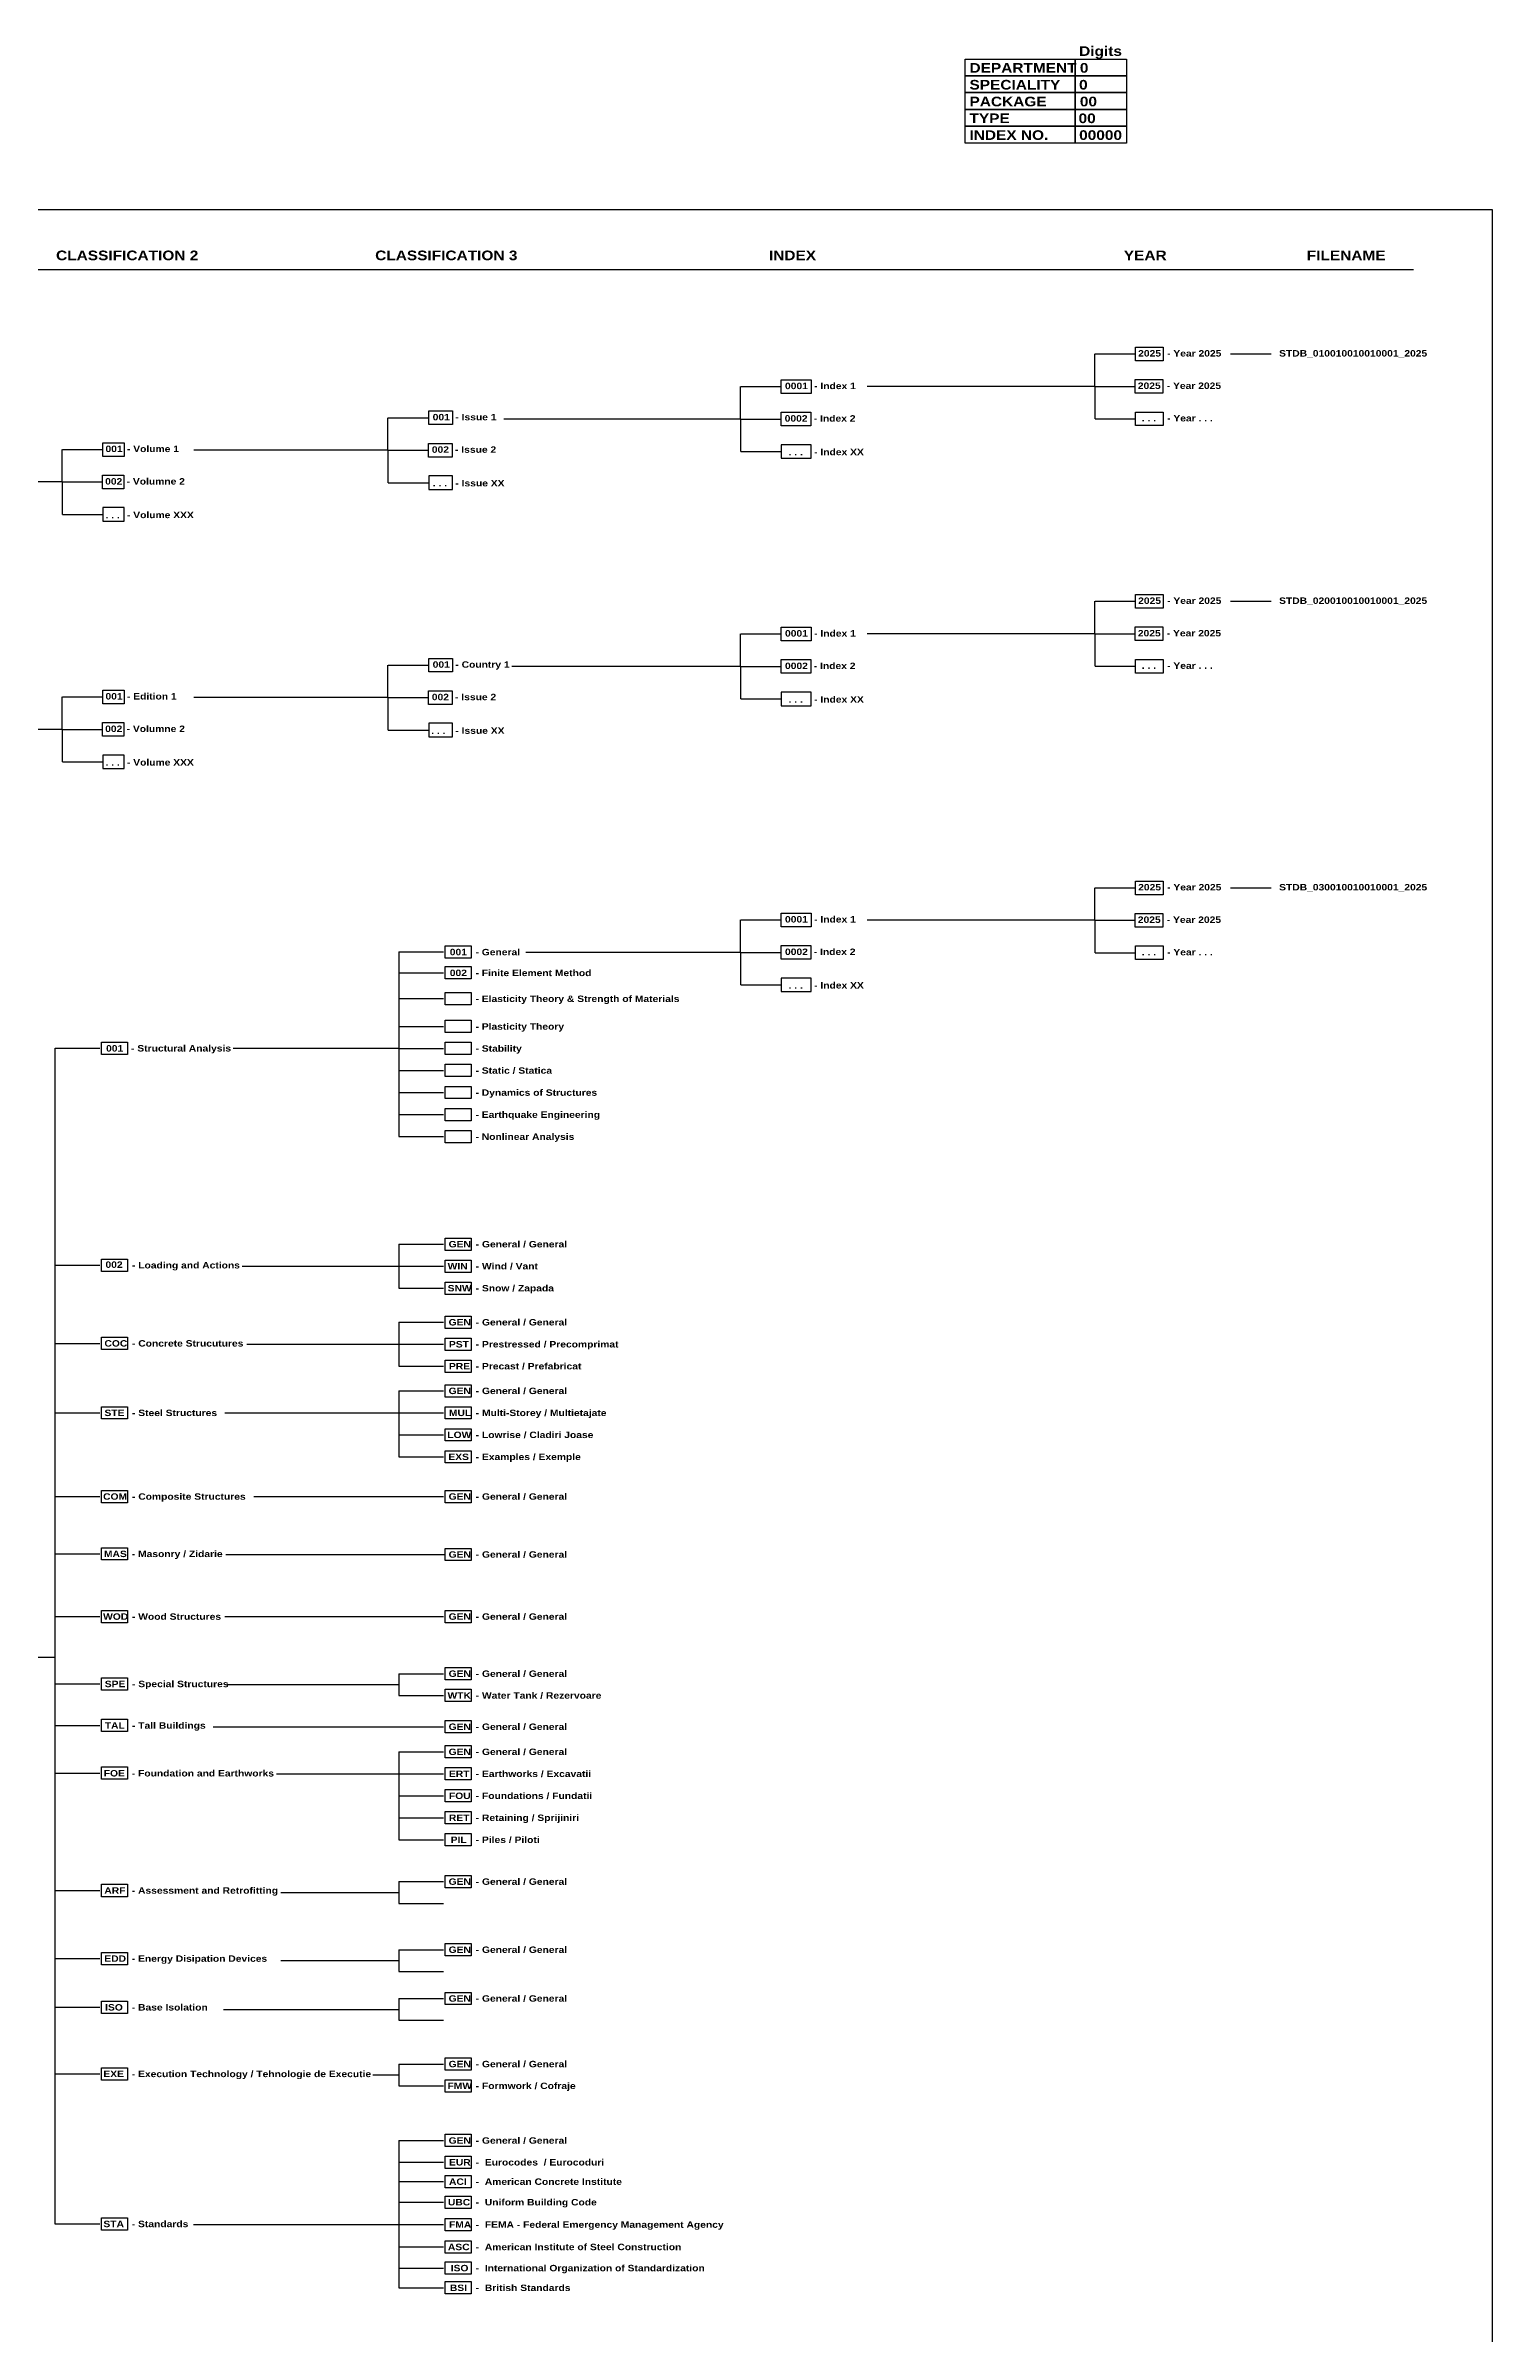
# Model space of a CAD drawing. Header units: metres. Extents: x 670 to 1407, y -2770 to -142.
# Drawn here: x 830.6 to 1055.6, y -498.4 to -142.5 of the extents above; entities that cross this region are included whole.
import ezdxf

# ---------------------------------------------------------------- set-up
doc = ezdxf.new("R2010")
doc.units = ezdxf.units.M
doc.styles.add('Arial Black', font='ariblk.ttf')

msp = doc.modelspace()

# ---------------------------------------------------------------- linework, layer by layer
at = {"color": 8}
for p, q in [((885.53, -283.4), (892.47, -283.4)), ((885.53, -283.4), (885.53, -286.64)), ((885.53, -286.64), (892.47, -286.64)), ((885.53, -286.64), (885.53, -290.66)), ((885.53, -290.66), (892.47, -290.66)), ((885.53, -290.66), (885.53, -294.97)), ((885.53, -294.97), (892.47, -294.97)), ((885.53, -294.97), (885.53, -298.39)), ((832.03, -298.38), (832.03, -481.22)), ((885.53, -298.38), (885.53, -301.81)), ((885.53, -298.39), (892.47, -298.39)), ((885.53, -301.82), (892.47, -301.82)), ((885.53, -301.82), (885.53, -305.25)), ((885.53, -305.25), (892.47, -305.25)), ((885.53, -305.25), (885.53, -308.68)), ((885.53, -308.68), (892.47, -308.68)), ((885.53, -308.68), (885.53, -312.12)), ((885.53, -312.12), (892.47, -312.12)), ((885.53, -328.85), (885.53, -335.69)), ((885.53, -340.99), (885.53, -347.82)), ((885.53, -351.66), (885.53, -355.08)), ((885.53, -355.08), (885.53, -358.5)), ((885.53, -358.5), (885.53, -361.91)), ((832.03, -377.01), (839.03, -377.01)), ((885.53, -395.64), (885.53, -399.03)), ((885.53, -407.79), (885.53, -418.05)), ((832.08, -411.11), (839.03, -411.11)), ((885.53, -411.21), (885.53, -421.46)), ((832.03, -429.36), (839.03, -429.36)), ((885.53, -427.98), (885.53, -431.37)), ((832.03, -439.95), (839.03, -439.95)), ((885.53, -438.57), (885.53, -441.96)), ((832.03, -447.53), (839.03, -447.53)), ((885.53, -446.15), (885.53, -449.54)), ((832.03, -457.89), (839.03, -457.89)), ((885.53, -456.35), (885.53, -459.74)), ((832.03, -481.22), (839.03, -481.22))]:
    msp.add_line(p, q, dxfattribs=at)
for p, q in [((892.72, -282.45), (896.76, -282.45)), ((892.72, -284.36), (892.72, -282.45)), ((896.76, -284.36), (892.72, -284.36)), ((896.76, -282.45), (896.76, -284.36)), ((892.72, -285.68), (896.76, -285.68)), ((892.72, -287.6), (892.72, -285.68)), ((896.76, -287.6), (892.72, -287.6)), ((896.76, -285.68), (896.76, -287.6)), ((892.72, -289.71), (896.76, -289.71)), ((892.72, -291.62), (892.72, -289.71)), ((896.76, -291.62), (892.72, -291.62)), ((896.76, -289.71), (896.76, -291.62)), ((892.72, -294.02), (896.76, -294.02)), ((892.72, -295.93), (892.72, -294.02)), ((896.76, -294.02), (896.76, -295.93)), ((896.76, -295.93), (892.72, -295.93)), ((892.72, -297.43), (896.76, -297.43)), ((892.72, -299.35), (892.72, -297.43)), ((896.76, -297.43), (896.76, -299.35)), ((896.76, -299.35), (892.72, -299.35)), ((892.72, -300.87), (896.76, -300.87)), ((892.72, -302.78), (892.72, -300.87)), ((896.76, -300.87), (896.76, -302.78)), ((896.76, -302.78), (892.72, -302.78)), ((892.72, -304.3), (896.76, -304.3)), ((892.72, -306.21), (892.72, -304.3)), ((896.76, -304.3), (896.76, -306.21)), ((896.76, -306.21), (892.72, -306.21)), ((892.72, -307.73), (896.76, -307.73)), ((892.72, -309.64), (892.72, -307.73)), ((896.76, -307.73), (896.76, -309.64)), ((896.76, -309.64), (892.72, -309.64)), ((892.72, -311.16), (896.76, -311.16)), ((892.72, -313.07), (892.72, -311.16)), ((896.76, -313.07), (892.72, -313.07)), ((896.76, -311.16), (896.76, -313.07)), ((839.28, -376.05), (843.31, -376.05)), ((839.28, -377.96), (839.28, -376.05)), ((843.31, -376.05), (843.31, -377.96)), ((843.31, -377.96), (839.28, -377.96)), ((839.28, -410.15), (843.31, -410.15)), ((839.28, -412.07), (839.28, -410.15)), ((843.31, -412.07), (839.28, -412.07)), ((843.31, -410.15), (843.31, -412.07)), ((839.28, -428.4), (843.31, -428.4)), ((839.28, -430.32), (839.28, -428.4)), ((843.31, -430.32), (839.28, -430.32)), ((843.31, -428.4), (843.31, -430.32)), ((839.28, -438.99), (843.31, -438.99)), ((839.28, -440.9), (839.28, -438.99)), ((843.31, -440.9), (839.28, -440.9)), ((843.31, -438.99), (843.31, -440.9)), ((839.28, -446.57), (843.31, -446.57)), ((839.28, -448.49), (839.28, -446.57)), ((843.31, -446.57), (843.31, -448.49)), ((843.31, -448.49), (839.28, -448.49)), ((839.28, -456.94), (843.31, -456.94)), ((839.28, -458.85), (839.28, -456.94)), ((843.31, -458.85), (839.28, -458.85)), ((843.31, -456.94), (843.31, -458.85)), ((839.28, -480.27), (843.31, -480.27)), ((839.28, -482.18), (839.28, -480.27)), ((843.31, -480.27), (843.31, -482.18)), ((843.31, -482.18), (839.28, -482.18))]:
    msp.add_line(p, q)
for points in [[(973.58, -144.53), (990.69, -144.53), (990.69, -147.15), (973.58, -147.15)], [(990.69, -144.53), (998.69, -144.53), (998.69, -147.15), (990.69, -147.15)], [(973.58, -147.15), (990.69, -147.15), (990.69, -149.76), (973.58, -149.76)], [(990.69, -147.15), (998.69, -147.15), (998.69, -149.76), (990.69, -149.76)], [(973.58, -149.76), (990.69, -149.76), (990.69, -152.37), (973.58, -152.37)], [(973.58, -152.37), (990.69, -152.37), (990.69, -154.99), (973.58, -154.99)], [(990.69, -149.76), (998.69, -149.76), (998.69, -152.37), (990.69, -152.37)], [(990.69, -152.37), (998.69, -152.37), (998.69, -154.99), (990.69, -154.99)], [(973.58, -154.99), (990.69, -154.99), (990.69, -157.6), (973.58, -157.6)], [(990.69, -154.99), (998.69, -154.99), (998.69, -157.6), (990.69, -157.6)], [(669.88, -167.92), (1055.55, -167.92), (1055.55, -769.12), (669.88, -769.12)], [(1000.09, -189.33), (1004.38, -189.33), (1004.38, -191.45), (1000.09, -191.45)], [(945, -194.41), (949.64, -194.41), (949.64, -196.53), (945, -196.53)], [(1000.04, -194.38), (1004.33, -194.38), (1004.33, -196.5), (1000.04, -196.5)], [(890.17, -199.26), (893.85, -199.26), (893.85, -201.38), (890.17, -201.38)], [(944.95, -199.46), (949.59, -199.46), (949.59, -201.57), (944.95, -201.57)], [(1000.09, -199.43), (1004.38, -199.43), (1004.38, -201.55), (1000.09, -201.55)], [(839.5, -204.2), (842.78, -204.2), (842.78, -206.32), (839.5, -206.32)], [(890.12, -204.31), (893.8, -204.31), (893.8, -206.43), (890.12, -206.43)], [(945, -206.62), (949.64, -206.62), (949.64, -204.51), (945, -204.51)], [(839.45, -209.25), (842.73, -209.25), (842.73, -211.36), (839.45, -211.36)], [(890.17, -211.47), (893.85, -211.47), (893.85, -209.36), (890.17, -209.36)], [(839.5, -216.41), (842.78, -216.41), (842.78, -214.3), (839.5, -214.3)], [(1000.09, -227.81), (1004.38, -227.81), (1004.38, -229.93), (1000.09, -229.93)], [(945, -232.89), (949.64, -232.89), (949.64, -235), (945, -235)], [(1000.04, -232.86), (1004.33, -232.86), (1004.33, -234.98), (1000.04, -234.98)], [(890.17, -237.74), (893.85, -237.74), (893.85, -239.86), (890.17, -239.86)], [(890.17, -237.74), (893.85, -237.74), (893.85, -239.86), (890.17, -239.86)], [(944.95, -237.94), (949.59, -237.94), (949.59, -240.05), (944.95, -240.05)], [(1000.09, -237.91), (1004.38, -237.91), (1004.38, -240.02), (1000.09, -240.02)], [(839.5, -242.68), (842.78, -242.68), (842.78, -244.79), (839.5, -244.79)], [(890.12, -242.79), (893.8, -242.79), (893.8, -244.9), (890.12, -244.9)], [(945, -245.1), (949.64, -245.1), (949.64, -242.98), (945, -242.98)], [(839.45, -247.73), (842.73, -247.73), (842.73, -249.84), (839.45, -249.84)], [(890.17, -249.95), (893.85, -249.95), (893.85, -247.84), (890.17, -247.84)], [(839.5, -254.89), (842.78, -254.89), (842.78, -252.78), (839.5, -252.78)], [(1000.09, -272.37), (1004.38, -272.37), (1004.38, -274.49), (1000.09, -274.49)], [(945, -277.35), (949.64, -277.35), (949.64, -279.47), (945, -279.47)], [(1000.04, -277.42), (1004.33, -277.42), (1004.33, -279.53), (1000.04, -279.53)], [(944.95, -282.4), (949.59, -282.4), (949.59, -284.52), (944.95, -284.52)], [(1000.09, -282.47), (1004.38, -282.47), (1004.38, -284.58), (1000.09, -284.58)], [(945, -289.57), (949.64, -289.57), (949.64, -287.45), (945, -287.45)], [(839.28, -297.42), (843.31, -297.42), (843.31, -299.34), (839.28, -299.34)], [(892.72, -327.9), (896.76, -327.9), (896.76, -329.81), (892.72, -329.81)], [(839.28, -331.16), (843.31, -331.16), (843.31, -333.08), (839.28, -333.08)], [(892.72, -331.31), (896.76, -331.31), (896.76, -333.23), (892.72, -333.23)], [(892.72, -334.73), (896.76, -334.73), (896.76, -336.65), (892.72, -336.65)], [(892.72, -340.03), (896.76, -340.03), (896.76, -341.94), (892.72, -341.94)], [(839.28, -343.31), (843.31, -343.31), (843.31, -345.22), (839.28, -345.22)], [(892.72, -343.45), (896.76, -343.45), (896.76, -345.36), (892.72, -345.36)], [(892.72, -346.87), (896.76, -346.87), (896.76, -348.78), (892.72, -348.78)], [(892.72, -350.7), (896.76, -350.7), (896.76, -352.62), (892.72, -352.62)], [(839.28, -354.12), (843.31, -354.12), (843.31, -356.03), (839.28, -356.03)], [(892.72, -354.12), (896.76, -354.12), (896.76, -356.03), (892.72, -356.03)], [(892.72, -357.54), (896.76, -357.54), (896.76, -359.45), (892.72, -359.45)], [(892.72, -360.96), (896.76, -360.96), (896.76, -362.87), (892.72, -362.87)], [(839.28, -367.14), (843.31, -367.14), (843.31, -369.05), (839.28, -369.05)], [(892.72, -367.14), (896.76, -367.14), (896.76, -369.05), (892.72, -369.05)], [(892.72, -376.15), (896.76, -376.15), (896.76, -378.06), (892.72, -378.06)], [(839.28, -385.81), (843.31, -385.81), (843.31, -387.72), (839.28, -387.72)], [(892.72, -385.81), (896.76, -385.81), (896.76, -387.72), (892.72, -387.72)], [(892.72, -394.68), (896.76, -394.68), (896.76, -396.59), (892.72, -396.59)], [(839.28, -396.28), (843.31, -396.28), (843.31, -398.19), (839.28, -398.19)], [(892.72, -398.07), (896.76, -398.07), (896.76, -399.98), (892.72, -399.98)], [(839.28, -402.74), (843.31, -402.74), (843.31, -404.65), (839.28, -404.65)], [(892.72, -402.93), (896.76, -402.93), (896.76, -404.84), (892.72, -404.84)], [(892.72, -406.83), (896.76, -406.83), (896.76, -408.75), (892.72, -408.75)], [(892.72, -410.25), (896.76, -410.25), (896.76, -412.17), (892.72, -412.17)], [(892.72, -413.67), (896.76, -413.67), (896.76, -415.58), (892.72, -415.58)], [(892.72, -417.09), (896.76, -417.09), (896.76, -419), (892.72, -419)], [(892.72, -420.51), (896.76, -420.51), (896.76, -422.42), (892.72, -422.42)], [(892.72, -427.03), (896.76, -427.03), (896.76, -428.94), (892.72, -428.94)], [(892.72, -437.61), (896.76, -437.61), (896.76, -439.53), (892.72, -439.53)], [(892.72, -445.2), (896.76, -445.2), (896.76, -447.11), (892.72, -447.11)], [(892.72, -455.4), (896.76, -455.4), (896.76, -457.31), (892.72, -457.31)], [(892.72, -458.79), (896.76, -458.79), (896.76, -460.7), (892.72, -460.7)], [(892.72, -467.28), (896.76, -467.28), (896.76, -469.19), (892.72, -469.19)], [(892.72, -470.67), (896.76, -470.67), (896.76, -472.58), (892.72, -472.58)], [(892.72, -473.68), (896.76, -473.68), (896.76, -475.6), (892.72, -475.6)], [(892.72, -476.89), (896.76, -476.89), (896.76, -478.8), (892.72, -478.8)], [(892.72, -480.36), (896.76, -480.36), (896.76, -482.28), (892.72, -482.28)], [(892.72, -483.84), (896.76, -483.84), (896.76, -485.75), (892.72, -485.75)], [(892.72, -487.12), (896.76, -487.12), (896.76, -489.03), (892.72, -489.03)], [(892.72, -490.19), (896.76, -490.19), (896.76, -492.1), (892.72, -492.1)]]:
    msp.add_lwpolyline(points, close=True)
for points in [[(677.49, -177.25), (1043.3, -177.25)], [(993.73, -195.44), (993.73, -190.39)], [(993.78, -190.39), (1000.09, -190.39)], [(1014.84, -190.39), (1021.15, -190.39)], [(938.65, -200.52), (938.65, -195.47)], [(938.7, -195.47), (945, -195.47)], [(993.73, -195.44), (958.35, -195.44)], [(993.73, -195.44), (1000.04, -195.44)], [(993.73, -195.44), (993.73, -200.49)], [(883.81, -205.37), (883.81, -200.32)], [(883.86, -200.32), (890.17, -200.32)], [(938.65, -200.52), (901.84, -200.52)], [(938.65, -200.52), (944.95, -200.52)], [(938.65, -200.52), (938.65, -205.56)], [(993.78, -200.49), (1000.09, -200.49)], [(833.15, -210.31), (833.15, -205.26)], [(833.2, -205.26), (839.5, -205.26)], [(883.81, -205.37), (853.65, -205.37)], [(883.81, -205.37), (890.12, -205.37)], [(883.81, -205.37), (883.81, -210.42)], [(938.7, -205.56), (945, -205.56)], [(833.15, -210.31), (795.94, -210.31)], [(833.15, -210.31), (839.45, -210.31)], [(833.15, -210.31), (833.15, -215.36)], [(883.86, -210.42), (890.17, -210.42)], [(833.2, -215.36), (839.5, -215.36)], [(993.73, -233.92), (993.73, -228.87)], [(993.78, -228.87), (1000.09, -228.87)], [(1014.84, -228.87), (1021.15, -228.87)], [(938.65, -238.99), (938.65, -233.95)], [(938.7, -233.95), (945, -233.95)], [(993.73, -233.92), (958.35, -233.92)], [(993.73, -233.92), (1000.04, -233.92)], [(993.73, -233.92), (993.73, -238.97)], [(883.81, -243.85), (883.81, -238.8)], [(883.86, -238.8), (890.17, -238.8)], [(938.65, -238.99), (903.08, -238.99)], [(938.65, -238.99), (944.95, -238.99)], [(938.65, -238.99), (938.65, -244.04)], [(993.78, -238.97), (1000.09, -238.97)], [(833.15, -248.79), (833.15, -243.74)], [(833.2, -243.74), (839.5, -243.74)], [(883.81, -243.85), (853.65, -243.85)], [(883.81, -243.85), (890.12, -243.85)], [(883.81, -243.85), (883.81, -248.89)], [(938.7, -244.04), (945, -244.04)], [(833.15, -248.79), (798.49, -248.79)], [(833.15, -248.79), (839.45, -248.79)], [(833.15, -248.79), (833.15, -253.83)], [(883.86, -248.89), (890.17, -248.89)], [(833.2, -253.83), (839.5, -253.83)], [(993.73, -278.48), (993.73, -273.43)], [(993.78, -273.43), (1000.09, -273.43)], [(1014.84, -273.43), (1021.15, -273.43)], [(938.65, -283.46), (938.65, -278.41)], [(938.7, -278.41), (945, -278.41)], [(993.73, -278.48), (958.35, -278.48)], [(993.73, -278.48), (1000.04, -278.48)], [(993.73, -278.48), (993.73, -283.52)], [(938.65, -283.46), (905.28, -283.46)], [(938.65, -283.46), (944.95, -283.46)], [(938.65, -283.46), (938.65, -288.51)], [(993.78, -283.52), (1000.09, -283.52)], [(938.7, -288.51), (945, -288.51)], [(832.08, -298.38), (839.03, -298.38)], [(859.75, -298.38), (885.53, -298.38)], [(885.53, -328.85), (892.47, -328.85)], [(832.08, -332.12), (839.03, -332.12)], [(861.17, -332.27), (885.53, -332.27)], [(885.53, -332.27), (892.47, -332.27)], [(885.53, -335.69), (892.47, -335.69)], [(885.53, -340.99), (892.47, -340.99)], [(832.08, -344.27), (839.03, -344.27)], [(861.86, -344.41), (885.53, -344.41)], [(885.53, -344.41), (892.47, -344.41)], [(885.53, -347.82), (892.47, -347.82)], [(885.53, -351.66), (892.47, -351.66)], [(832.08, -355.08), (839.03, -355.08)], [(858.47, -355.08), (885.53, -355.08)], [(885.53, -355.08), (892.47, -355.08)], [(885.53, -358.5), (892.47, -358.5)], [(885.53, -361.91), (892.47, -361.91)], [(832.08, -368.09), (839.03, -368.09)], [(862.98, -368.09), (892.47, -368.09)], [(858.59, -377.1), (892.72, -377.1)], [(832.08, -386.76), (839.03, -386.76)], [(858.45, -386.76), (892.47, -386.76)], [(832.08, -393.15), (782.03, -393.15)], [(832.08, -397.24), (839.03, -397.24)], [(858.79, -397.33), (885.53, -397.33)], [(885.53, -395.64), (892.47, -395.64)], [(885.53, -399.03), (892.47, -399.03)], [(832.08, -403.69), (839.03, -403.69)], [(856.65, -403.89), (892.47, -403.89)], [(885.53, -407.79), (892.47, -407.79)], [(866.52, -411.21), (885.53, -411.21)], [(885.53, -411.21), (892.47, -411.21)], [(885.53, -414.63), (892.47, -414.63)], [(885.53, -418.05), (892.47, -418.05)], [(885.53, -421.46), (892.47, -421.46)], [(867.16, -429.68), (885.53, -429.68)], [(885.53, -427.98), (892.47, -427.98)], [(885.53, -431.37), (892.47, -431.37)], [(867.16, -440.26), (885.53, -440.26)], [(885.53, -438.57), (892.47, -438.57)], [(885.53, -441.96), (892.47, -441.96)], [(858.23, -447.85), (885.53, -447.85)], [(885.53, -446.15), (892.47, -446.15)], [(885.53, -449.54), (892.47, -449.54)], [(881.46, -458.05), (885.53, -458.05)], [(885.53, -456.35), (892.47, -456.35)], [(885.53, -459.74), (892.47, -459.74)], [(885.53, -468.24), (892.47, -468.24)], [(885.53, -468.24), (885.53, -471.63)], [(885.53, -471.63), (892.47, -471.63)], [(885.53, -471.63), (885.53, -474.64)], [(885.53, -474.64), (892.47, -474.64)], [(885.53, -474.64), (885.53, -477.84)], [(885.53, -477.84), (892.47, -477.84)], [(885.53, -477.84), (885.53, -481.32)], [(853.61, -481.32), (885.53, -481.32)], [(885.53, -481.32), (892.47, -481.32)], [(885.53, -481.32), (885.53, -484.8)], [(885.53, -484.8), (892.47, -484.8)], [(885.53, -484.8), (885.53, -488.08)], [(885.53, -488.08), (892.47, -488.08)], [(885.53, -488.08), (885.53, -491.15)], [(885.53, -491.15), (892.47, -491.15)]]:
    msp.add_lwpolyline(points, dxfattribs=at)

# ---------------------------------------------------------------- texts
at = {"style": 'Arial Black'}
for s, p in [('- General ', (897.44, -283.92)), ('- Finite Element Method ', (897.44, -287.16)), ('- Elasticity Theory & Strength of Materials ', (897.44, -291.18)), ('- Plasticity Theory ', (897.44, -295.49)), ('- Stability ', (897.44, -298.91)), ('- Static / Statica', (897.44, -302.34)), ('- Dynamics of Structures', (897.44, -305.77)), ('- Earthquake Engineering', (897.44, -309.2)), ('- Nonlinear Analysis', (897.44, -312.63)), ('MAS', (839.66, -377.51)), ('- Masonry / Zidarie', (843.99, -377.51)), ('FOE', (839.63, -411.63)), ('- Foundation and Earthworks', (843.99, -411.63)), ('ARF', (839.72, -429.86)), ('- Assessment and Retrofitting ', (843.99, -429.86)), ('EDD', (839.72, -440.45)), ('- Energy Disipation Devices ', (843.99, -440.45)), ('ISO', (839.84, -448.03)), ('- Base Isolation ', (843.99, -448.03)), ('EXE', (839.57, -458.39)), ('- Execution Technology / Tehnologie de Executie', (843.99, -458.39)), ('STA', (839.58, -481.72)), ('- Standards', (843.99, -481.72))]:
    msp.add_text(s, height=1, dxfattribs=at).set_placement(p)
for s, width, heights, insert, char_height, attachment_point in [('DEPARTMENT', 16.4359, [0], (974.26, -145.16), 1.5, 1), ('Digits', 2.965, [0], (991.31, -142.55), 1.5, 1), ('0', 2.965, [0], (991.42, -145.16), 1.5, 1), ('SPECIALITY', 16.4359, [0], (974.26, -147.78), 1.5, 1), ('0', 2.965, [0], (991.3, -147.78), 1.5, 1), ('TYPE', 16.4359, [0], (974.26, -153), 1.5, 1), ('PACKAGE', 16.4359, [0], (974.26, -150.39), 1.5, 1), ('00', 2.965, [0], (991.22, -153), 1.5, 1), ('00', 2.965, [0], (991.42, -150.39), 1.5, 1), ('INDEX NO.', 16.4359, [0], (974.26, -155.61), 1.5, 1), ('00000', 2.965, [0], (991.31, -155.61), 1.5, 1), ('CLASSIFICATION 2', 39.8116, [0], (832.22, -174.32), 1.5, 1), ('CLASSIFICATION 3', 32.3155, [0], (881.84, -174.32), 1.5, 1), ('INDEX', 32.5802, [0], (943.07, -174.32), 1.5, 1), ('YEAR', 32.5802, [0], (998.26, -174.32), 1.5, 1), ('FILENAME', 32.5802, [0], (1026.71, -174.32), 1.5, 1), ('2025  ', 39.803, [0], (1000.49, -189.8), 1, 1), ('- Year 2025', 39.803, [0], (1004.99, -189.8), 1, 1), ('STDB_010010010010001_2025', 39.803, [0], (1022.41, -189.8), 1, 1), ('0001  ', 39.803, [0], (945.57, -194.87), 1, 1), ('- Index 1', 39.803, [0], (950.1, -194.87), 1, 1), ('2025  ', 39.803, [0], (1000.44, -194.84), 1, 1), ('- Year 2025', 39.803, [0], (1004.94, -194.84), 1, 1), ('001  ', 39.803, [0], (890.78, -199.72), 1, 1), ('- Issue 1', 39.803, [0], (894.31, -199.72), 1, 1), ('0002  ', 39.803, [0], (945.52, -199.92), 1, 1), ('- Index 2', 42.8797, [0], (950.05, -199.92), 1, 1), ('. . .  ', 39.803, [0], (1001.05, -199.89), 1, 1), ('- Year . . .', 39.803, [0], (1004.99, -199.89), 1, 1), ('001  ', 39.803, [0], (839.9, -204.66), 1, 1), ('- Volume 1', 39.803, [0], (843.24, -204.66), 1, 1), ('002  ', 39.803, [0], (890.65, -204.77), 1, 1), ('- Issue 2', 39.803, [0], (894.26, -204.77), 1, 1), ('. . .  ', 39.803, [0], (946.13, -206.16), 1, 7), ('- Index XX', 39.803, [0], (950.1, -206.16), 1, 7), ('002  ', 39.803, [0], (839.85, -209.71), 1, 1), ('- Volumne 2', 42.8797, [0], (843.19, -209.71), 1, 1), ('. . .  ', 39.803, [0], (890.8, -211.01), 1, 7), ('- Issue XX', 39.803, [0], (894.31, -211.01), 1, 7), ('. . .  ', 39.803, [0], (839.9, -215.95), 1, 7), ('- Volume XXX', 39.803, [0], (843.24, -215.95), 1, 7), ('2025  ', 39.803, [0], (1000.49, -228.27), 1, 1), ('- Year 2025', 39.803, [0], (1004.99, -228.27), 1, 1), ('STDB_020010010010001_2025', 39.803, [0], (1022.41, -228.27), 1, 1), ('0001  ', 39.803, [0], (945.57, -233.35), 1, 1), ('- Index 1', 39.803, [0], (950.1, -233.35), 1, 1), ('2025  ', 39.803, [0], (1000.44, -233.32), 1, 1), ('- Year 2025', 39.803, [0], (1004.94, -233.32), 1, 1), ('001  ', 39.803, [0], (890.78, -238.2), 1, 1), ('- Country 1', 39.803, [0], (894.31, -238.2), 1, 1), ('0002  ', 39.803, [0], (945.57, -238.4), 1, 1), ('- Index 2', 42.8797, [0], (950.05, -238.4), 1, 1), ('- Year . . .', 39.803, [0], (1004.99, -238.37), 1, 1), ('. . .  ', 39.803, [0], (1001.05, -238.37), 1, 1), ('001  ', 39.803, [0], (839.9, -243.14), 1, 1), ('- Edition 1', 39.803, [0], (843.24, -243.14), 1, 1), ('002  ', 39.803, [0], (890.65, -243.25), 1, 1), ('- Issue 2', 39.803, [0], (894.26, -243.25), 1, 1), ('. . .  ', 39.803, [0], (946.13, -244.64), 1, 7), ('- Index XX', 39.803, [0], (950.1, -244.64), 1, 7), ('002  ', 39.803, [0], (839.85, -248.19), 1, 1), ('- Volumne 2', 42.8797, [0], (843.19, -248.19), 1, 1), ('- Issue XX', 39.803, [0], (894.31, -249.49), 1, 7), ('. . .  ', 39.803, [0], (890.56, -249.49), 1, 7), ('. . .  ', 39.803, [0], (839.9, -254.43), 1, 7), ('- Volume XXX', 39.803, [0], (843.24, -254.43), 1, 7), ('2025  ', 39.803, [0], (1000.49, -272.83), 1, 1), ('- Year 2025', 39.803, [0], (1004.99, -272.83), 1, 1), ('STDB_030010010010001_2025', 39.803, [0], (1022.41, -272.83), 1, 1), ('0001  ', 39.803, [0], (945.57, -277.82), 1, 1), ('- Index 1', 39.803, [0], (950.1, -277.82), 1, 1), ('2025  ', 39.803, [0], (1000.44, -277.88), 1, 1), ('- Year 2025', 39.803, [0], (1004.94, -277.88), 1, 1), ('001  ', 3.0241, [0], (893.44, -282.91), 1, 1), ('0002  ', 39.803, [0], (945.57, -282.87), 1, 1), ('- Index 2', 42.8797, [0], (950.05, -282.87), 1, 1), ('. . .  ', 39.803, [0], (1001.05, -282.93), 1, 1), ('- Year . . .', 39.803, [0], (1004.99, -282.93), 1, 1), ('002  ', 3.0241, [0], (893.44, -286.15), 1, 1), ('- Index XX', 39.803, [0], (950.1, -289.1), 1, 7), ('. . .  ', 39.803, [0], (946.13, -289.1), 1, 7), ('001  ', 3.0241, [0], (839.99, -297.89), 1, 1), ('- Structural Analysis', 27.2427, [0], (843.88, -297.88), 1, 1), ('GEN ', 27.2427, [0], (893.26, -328.35), 1, 1), ('- General / General', 43.4067, [0], (897.47, -328.35), 1, 1), ('002  ', 39.803, [0], (839.9, -331.53), 1, 1), ('- Loading and Actions ', 31.0857, [0], (844.02, -331.62), 1, 1), ('WIN ', 27.2427, [0], (893.11, -331.77), 1, 1), ('- Wind / Vant', 43.4067, [0], (897.47, -331.77), 1, 1), ('SNW ', 27.2427, [0], (893.11, -335.19), 1, 1), ('- Snow / Zapada', 43.4067, [0], (897.47, -335.19), 1, 1), ('GEN ', 27.2427, [0], (893.26, -340.49), 1, 1), ('- General / General', 43.4067, [0], (897.47, -340.49), 1, 1), ('COC', 27.2427, [0], (839.74, -343.77), 1, 1), ('- Concrete Strucutures', 27.2427, [0], (844.02, -343.77), 1, 1), ('PST ', 27.2427, [0], (893.31, -343.91), 1, 1), ('- Prestressed / Precomprimat', 43.4067, [0], (897.47, -343.91), 1, 1), ('PRE', 27.2427, [0], (893.31, -347.32), 1, 1), ('- Precast / Prefabricat', 43.4067, [0], (897.47, -347.32), 1, 1), ('GEN ', 27.2427, [0], (893.26, -351.16), 1, 1), ('- General / General', 43.4067, [0], (897.47, -351.16), 1, 1), ('STE ', 27.2427, [0], (839.74, -354.58), 1, 1), ('- Steel Structures', 27.2427, [0], (844.02, -354.58), 1, 1), ('MUL ', 3.4486, [0], (893.31, -354.58), 1, 1), ('- Multi-Storey / Multietajate', 43.4067, [0], (897.47, -354.58), 1, 1), ('LOW', 3.7758, [0], (893.06, -358), 1, 1), ('- Lowrise / Cladiri Joase', 43.4067, [0], (897.47, -358), 1, 1), ('EXS', 3.7758, [0], (893.22, -361.42), 1, 1), ('- Examples / Exemple', 43.4067, [0], (897.47, -361.42), 1, 1), ('COM ', 27.2427, [0], (839.53, -367.59), 1, 1), ('- Composite Structures', 27.2427, [0], (844.02, -367.59), 1, 1), ('GEN ', 27.2427, [0], (893.26, -367.59), 1, 1), ('- General / General', 43.4067, [0], (897.47, -367.59), 1, 1), ('GEN ', 27.2427, [0], (893.26, -376.6), 1, 1), ('- General / General', 43.4067, [0], (897.47, -376.6), 1, 1), ('WOD ', 27.2427, [0], (839.53, -386.26), 1, 1), ('- Wood Structures', 27.2427, [0], (844.02, -386.26), 1, 1), ('GEN ', 27.2427, [0], (893.26, -386.26), 1, 1), ('- General / General', 43.4067, [0], (897.47, -386.26), 1, 1), ('SPE ', 27.2427, [0], (839.79, -396.74), 1, 1), ('- Special Structures', 27.2427, [0], (844.02, -396.74), 1, 1), ('WTK', 27.2427, [0], (893.09, -398.53), 1, 1), ('GEN ', 27.2427, [0], (893.26, -395.14), 1, 1), ('- General / General', 43.4067, [0], (897.47, -395.14), 1, 1), ('- Water Tank / Rezervoare', 43.4067, [0], (897.47, -398.53), 1, 1), ('TAL ', 3.7873, [0], (839.79, -403.2), 1, 1), ('- Tall Buildings ', 27.2427, [0], (844.02, -403.2), 1, 1), ('GEN ', 27.2427, [0], (893.26, -403.39), 1, 1), ('- General / General', 43.4067, [0], (897.47, -403.39), 1, 1), ('GEN ', 27.2427, [0], (893.26, -407.29), 1, 1), ('- General / General', 43.4067, [0], (897.47, -407.29), 1, 1), ('ERT ', 27.2427, [0], (893.31, -410.71), 1, 1), ('- Earthworks / Excavatii', 43.4067, [0], (897.47, -410.71), 1, 1), ('FOU', 27.2427, [0], (893.31, -414.13), 1, 1), ('- Foundations / Fundatii', 43.4067, [0], (897.47, -414.13), 1, 1), ('RET', 27.2427, [0], (893.31, -417.55), 1, 1), ('- Retaining / Sprijiniri', 43.4067, [0], (897.47, -417.55), 1, 1), ('PIL', 3.4486, [0], (893.58, -420.97), 1, 1), ('- Piles / Piloti', 43.4067, [0], (897.47, -420.97), 1, 1), ('GEN ', 27.2427, [0], (893.26, -427.48), 1, 1), ('- General / General', 43.4067, [0], (897.47, -427.48), 1, 1), ('GEN ', 27.2427, [0], (893.26, -438.07), 1, 1), ('- General / General', 43.4067, [0], (897.47, -438.07), 1, 1), ('GEN ', 27.2427, [0], (893.26, -445.65), 1, 1), ('- General / General', 43.4067, [0], (897.47, -445.65), 1, 1), ('GEN ', 27.2427, [0], (893.26, -455.85), 1, 1), ('- General / General', 43.4067, [0], (897.47, -455.85), 1, 1), ('FMW', 27.2427, [0], (893.09, -459.24), 1, 1), ('- Formwork / Cofraje', 43.4067, [0], (897.47, -459.24), 1, 1), ('GEN ', 3.8799, [0], (893.26, -467.74), 1, 1), ('- General / General', 43.4067, [0], (897.47, -467.74), 1, 1), ('EUR', 3.6952, [0], (893.32, -471.13), 1, 1), ('-  Eurocodes  / Eurocoduri', 43.4067, [1.03], (897.47, -471.13), 1, 1), ('ACI', 3.6494, [0], (893.32, -474.14), 1, 1), ('-  American Concrete Institute', 43.4067, [1.03], (897.47, -474.14), 1, 1), ('UBC', 3.714, [0], (893.15, -477.34), 1, 1), ('-  Uniform Building Code', 43.4067, [1.03], (897.47, -477.34), 1, 1), ('FMA', 3.8491, [0], (893.32, -480.82), 1, 1), ('-  FEMA - Federal Emergency Management Agency', 43.4067, [1.03], (897.47, -480.82), 1, 1), ('ASC', 3.8321, [0], (893.15, -484.3), 1, 1), ('ISO', 3.985, [0], (893.59, -487.58), 1, 1), ('-  American Institute of Steel Construction', 43.4067, [1.03], (897.47, -484.3), 1, 1), ('-  International Organization of Standardization', 43.4067, [1.03], (897.47, -487.58), 1, 1), ('BSI', 2.8794, [0], (893.46, -490.65), 1, 1), ('-  British Standards', 43.4067, [1.03], (897.47, -490.65), 1, 1)]:
    msp.add_mtext_dynamic_manual_height_columns(s, width=width, gutter_width=1, heights=heights, dxfattribs=dict(at, insert=insert, char_height=char_height, attachment_point=attachment_point))

doc.saveas('drawing.dxf')
